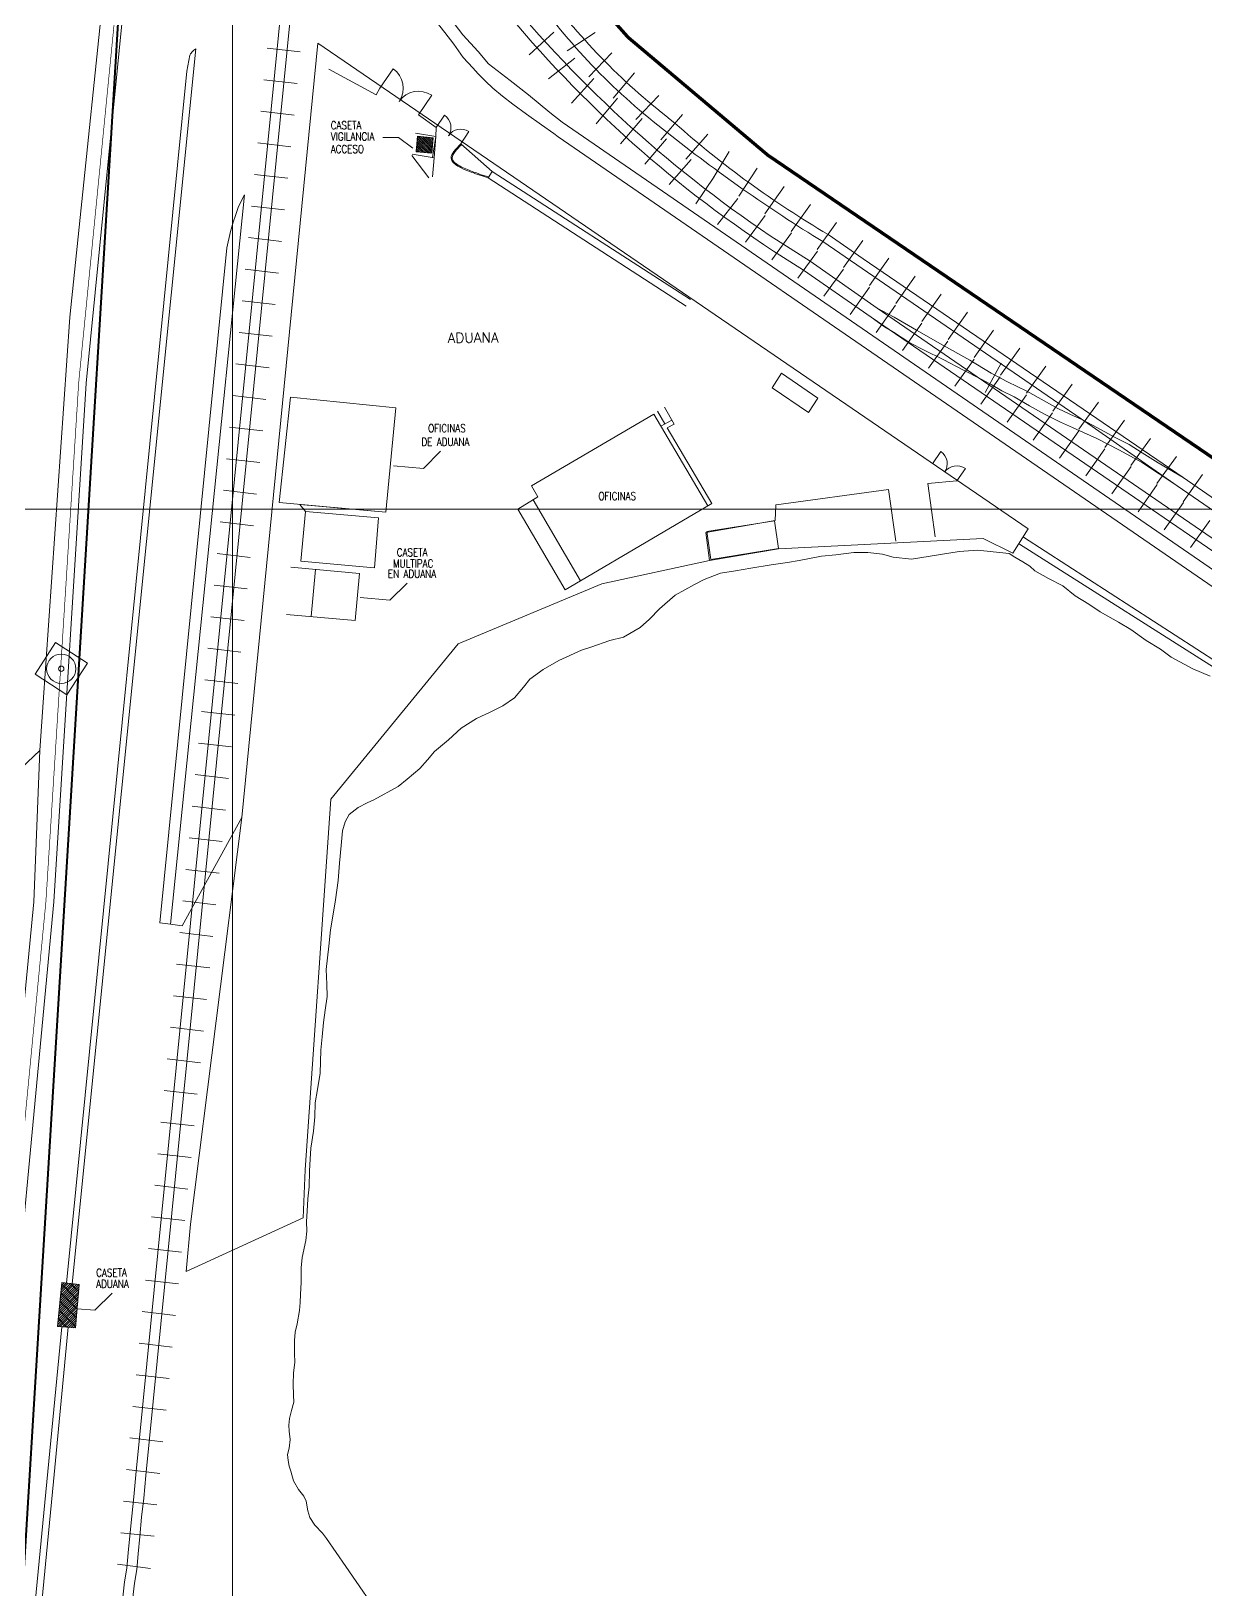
# Model space of a CAD drawing. Header units: millimetres. Extents: x 694000 to 697250, y 2830250 to 2835500.
# Drawn here: x 694719.8 to 694896, y 2831338 to 2831571.7 of the extents above; entities that cross this region are included whole.
import ezdxf

# ---------------------------------------------------------------- set-up
doc = ezdxf.new("R2010")
doc.units = ezdxf.units.MM
doc.header["$LTSCALE"] = 0.005
doc.layers.get('0').update_dxf_attribs({"lineweight": 9})
for name, color, linetype, lineweight in [('EJE DE COORDENADAS', 8, 'Continuous', 9), ('FERROCARRIL', 44, 'Continuous', 0), ('INFRAESTRUCTURA1', 7, 'Continuous', 0), ('Puntos de Control', 6, 'Continuous', 0)]:
    doc.layers.add(name, color=color, linetype=linetype, lineweight=lineweight)
doc.styles.add('ROMANS', font='romans')

# ---------------------------------------------------------------- blocks, each defined once
blk = doc.blocks.new('VIGA')
at = {"layer": 'FERROCARRIL'}
blk.add_lwpolyline([(-0.06, -3.53), (0.02, 1.47)], dxfattribs=at)

msp = doc.modelspace()

# ---------------------------------------------------------------- hatches: boundary and pattern name
at = {"layer": 'INFRAESTRUCTURA1', "linetype": 'Continuous'}
h = msp.add_hatch(dxfattribs=at)
h.set_pattern_fill('HONEY', color=1, angle=45, style=0)
h.set_pattern_definition([(45, (0, 0), (0.056035967345, 0.2091290756), [0.125, -0.25]), (165, (0, 0), (-0.209129075812, -0.0560359665536), [0.125, -0.25]), (105, (0, 0), (-0.153093108467, 0.1530931090464), [-0.25, 0.125])])
h.paths.add_polyline_path([(694777.74, 2831555.92), (694777.53, 2831553.6), (694779.88, 2831553.4), (694780.08, 2831555.67)])
h = msp.add_hatch(dxfattribs=at)
h.set_pattern_fill('GRATE', color=1, scale=8, angle=45, style=0)
h.set_pattern_definition([(45, (0, 0), (-0.176776695297, 0.176776695297), []), (135, (0, 0), (-0.7071067812, -0.7071067812), [])])
h.paths.add_polyline_path([(694727.03, 2831383.74), (694724.43, 2831384.03), (694723.78, 2831377.46), (694726.45, 2831377.23)])

# ---------------------------------------------------------------- linework, layer by layer
at = {"color": 7}
for p, q in [((694771.55, 2831562.13, 7.25), (694764.44, 2831565.97, 7.25)), ((694772.1, 2831563.14, 7.25), (694774.08, 2831566.05, 7.25)), ((694772.1, 2831563.14, 7.25), (694771.55, 2831562.13, 7.25)), ((694777.91, 2831559.16, 7.25), (694779.9, 2831562.07, 7.25)), ((694780.56, 2831557.23, 7.25), (694777.91, 2831559.16, 7.25)), ((694780.56, 2831557.23, 7.25), (694780.52, 2831555.87, 7.25)), ((694780.56, 2831557.23, 7.25), (694781.79, 2831559.07, 7.25)), ((694780.52, 2831555.87, 7.25), (694777.46, 2831556.38, 7.25)), ((694780.52, 2831555.87, 7.25), (694780.01, 2831552.73, 7.25)), ((694780.52, 2831555.87, 7.25), (694780.26, 2831552.69, 7.25)), ((694784.24, 2831554.78, 7.25), (694785.47, 2831556.62, 7.25)), ((694788.96, 2831550.65, 7.25), (694784.24, 2831554.78, 7.25)), ((694779.45, 2831549.7, 7.25), (694776.92, 2831553.06, 7.25)), ((694780.26, 2831552.69, 7.25), (694776.94, 2831553.23, 7.25)), ((694780.26, 2831552.69, 7.25), (694779.99, 2831549.86, 7.25)), ((694788.96, 2831550.65, 7.25), (694788.33, 2831549.69, 7.25)), ((694818.69, 2831531.43, 7.25), (694788.96, 2831550.65, 7.25)), ((694818.06, 2831530.47, 7.25), (694788.33, 2831549.69, 7.25)), ((694830.94, 2831518.22, 7.25), (694832.35, 2831520.42, 7.25)), ((694837.8, 2831516.67, 7.25), (694832.35, 2831520.42, 7.25)), ((694836.39, 2831514.48, 7.25), (694830.94, 2831518.22, 7.25)), ((694758.71, 2831516.82, 7.25), (694774.52, 2831515.21, 7.25)), ((694774.52, 2831515.21, 7.25), (694773, 2831499.54, 7.25)), ((694814.78, 2831515.28, 7.25), (694816.25, 2831512.77, 7.25)), ((694836.39, 2831514.48, 7.25), (694837.8, 2831516.67, 7.25)), ((694794.84, 2831503.49, 7.25), (694813.18, 2831514.27, 7.25)), ((694821.3, 2831500.49, 7.25), (694813.18, 2831514.27, 7.25)), ((694814.87, 2831512.81, 7.25), (694813.76, 2831514.72, 7.25)), ((694814.26, 2831512.47, 7.25), (694815.89, 2831513.37, 7.25)), ((694815.22, 2831512.2, 7.25), (694816.25, 2831512.77, 7.25)), ((694821.91, 2831500.85, 7.25), (694815.22, 2831512.2, 7.25)), ((694854.97, 2831506.82, 7.25), (694856.25, 2831508.66, 7.25)), ((694858.65, 2831504.26, 7.25), (694859.93, 2831506.11, 7.25)), ((694795.82, 2831501.86, 7.25), (694794.84, 2831503.49, 7.25)), ((694854.3, 2831503.84, 7.25), (694858.65, 2831504.26, 7.25)), ((694855.39, 2831495.88, 7.25), (694854.3, 2831503.84, 7.25)), ((694792.81, 2831499.99, 7.25), (694795.82, 2831501.86, 7.25)), ((694802.22, 2831489.25, 7.25), (694795.09, 2831501.41, 7.25)), ((694831.53, 2831500.66, 7.25), (694848.41, 2831502.97, 7.25)), ((694848.41, 2831502.97, 7.25), (694849.47, 2831495.2, 7.25)), ((694773, 2831499.54, 7.25), (694760.09, 2831500.71, 7.25)), ((694760.93, 2831499.68, 7.25), (694760.09, 2831500.71, 7.25)), ((694760.25, 2831492.21, 7.25), (694760.93, 2831499.68, 7.25)), ((694760.93, 2831499.68, 7.25), (694771.92, 2831498.69, 7.25)), ((694771.92, 2831498.69, 7.25), (694771.28, 2831491.22, 7.25)), ((694799.89, 2831487.93, 7.25), (694792.81, 2831499.99, 7.25)), ((694802.22, 2831489.25, 7.25), (694821.91, 2831500.85, 7.25)), ((694831.39, 2831498.29, 7.25), (694831.51, 2831500.64, 7.25)), ((694831.51, 2831500.64, 7.25), (694831.53, 2831500.66, 7.25)), ((694821.02, 2831496.51, 7.25), (694831.39, 2831498.29, 7.25)), ((694821.54, 2831492.29, 7.25), (694821.02, 2831496.51, 7.25)), ((694760.25, 2831492.21, 7.25), (694771.25, 2831491.22, 7.25)), ((694758.76, 2831491.3, 7.25), (694769.05, 2831490.36, 7.25)), ((694761.81, 2831483.89, 7.25), (694762.45, 2831490.96, 7.25)), ((694768.41, 2831483.29, 7.25), (694769.05, 2831490.36, 7.25)), ((694799.89, 2831487.93, 7.25), (694802.22, 2831489.25, 7.25)), ((694758.12, 2831484.22, 7.25), (694768.41, 2831483.29, 7.25))]:
    msp.add_line(p, q, dxfattribs=at)
at = {"elevation": 7.25}
for points in [[(694772.57, 2831555.72), (694774.89, 2831555.72), (694777.05, 2831554.14)], [(694896.66, 2831474.95), (694894.03, 2831476.07), (694890.8, 2831477.79), (694889.18, 2831479), (694887.05, 2831480.32), (694884.73, 2831481.98), (694882.87, 2831483.07), (694880.12, 2831484.59), (694878.45, 2831485.78), (694876.39, 2831487.02), (694874.55, 2831488.53), (694872.39, 2831489.61), (694870.35, 2831490.77), (694869.6, 2831491.47), (694868.56, 2831492.12), (694867.35, 2831492.79), (694866.51, 2831493.34), (694864.07, 2831493.63), (694861.81, 2831493.84), (694859.01, 2831493.67), (694851.82, 2831492.52), (694849.1, 2831492.81), (694847.47, 2831493.24), (694845.31, 2831493.51), (694843.2, 2831493.51), (694840.5, 2831493.15), (694838.35, 2831492.94), (694835, 2831492.33), (694833.23, 2831492.01), (694830.8, 2831491.68), (694827.75, 2831491.14), (694825.45, 2831490.78), (694823.18, 2831490.4), (694820.76, 2831489.45), (694819.32, 2831488.71), (694816.39, 2831487.12), (694814.04, 2831485.05), (694812.53, 2831483.52), (694811.17, 2831482.25), (694808.66, 2831480.8), (694806.58, 2831480.32), (694803.74, 2831479.29), (694802.34, 2831478.87), (694798.95, 2831477.32), (694796.61, 2831475.95), (694794.6, 2831474.51), (694793.65, 2831473.33), (694792.28, 2831471.74), (694790.53, 2831470.52), (694788.66, 2831469.57), (694786.59, 2831468.6), (694784.28, 2831467.19), (694782.39, 2831465.42), (694780.32, 2831463.68), (694779.23, 2831462.43), (694778.11, 2831461.12), (694776.21, 2831459.52), (694774.84, 2831458.43), (694771.22, 2831456.42), (694770.2, 2831455.96), (694768.84, 2831455.27), (694767.51, 2831454.22), (694766.88, 2831453.12), (694766.48, 2831451.78), (694766.3, 2831449.56), (694766.06, 2831446.93), (694765.85, 2831444.31), (694765.46, 2831441.41), (694765.03, 2831438.96), (694764.71, 2831436.92), (694764.44, 2831434.49), (694764.03, 2831430.96), (694764.13, 2831428.8), (694764.22, 2831426.95), (694763.9, 2831424.9), (694763.66, 2831423.05), (694763.47, 2831420.88), (694763.27, 2831418.89), (694763.17, 2831415.45), (694762.74, 2831413), (694762.38, 2831410.99), (694762.34, 2831408.87), (694762.15, 2831406.74), (694761.75, 2831404.18), (694761.63, 2831402.55), (694761.56, 2831400.79), (694761.52, 2831398.38), (694761.3, 2831396.61), (694761.2, 2831394.74), (694761.12, 2831393.18), (694761.14, 2831391.73), (694760.98, 2831390.32), (694760.47, 2831387.78), (694760.31, 2831386.26), (694760.32, 2831384.05), (694760.21, 2831382.29), (694760.13, 2831381.06), (694760.06, 2831379.83), (694759.69, 2831377.86), (694759.41, 2831376.61), (694759.28, 2831375.35), (694759.29, 2831373.43), (694759.33, 2831372.03), (694759.16, 2831370.48), (694759.11, 2831368.79), (694759.14, 2831367.12), (694759.2, 2831366.07), (694758.87, 2831364.83), (694758.54, 2831363.64), (694758.43, 2831362.66), (694758.5, 2831361.74), (694758.63, 2831360.51), (694758.48, 2831359.2), (694758.24, 2831358.27), (694758.34, 2831357.37), (694758.51, 2831356.49), (694758.73, 2831355.74), (694759.14, 2831354.31), (694759.91, 2831353.01), (694760.71, 2831351.98), (694761.07, 2831351.24), (694761.32, 2831349.78), (694761.59, 2831348.78), (694762.37, 2831347.67), (694763.48, 2831346.43), (694764.08, 2831345.65), (694766.98, 2831341.46), (694772.67, 2831333.27)]]:
    msp.add_lwpolyline(points, dxfattribs=at)
for points in [[(694781.22, 2831508.7), (694778.65, 2831506.12), (694774.16, 2831506.52)], [(694776.19, 2831488.92), (694773.62, 2831486.34), (694769.13, 2831486.74)], [(694731.94, 2831382.44), (694729.37, 2831379.87), (694726.71, 2831380.1)]]:
    msp.add_lwpolyline(points)
at = {"color": 1, "elevation": 7.25}
msp.add_lwpolyline([(694720.4, 2831475.24), (694723.48, 2831480), (694728.24, 2831476.91), (694725.15, 2831472.16)], close=True, dxfattribs=at)
msp.add_lwpolyline([(694720.4, 2831475.24), (694723.48, 2831480), (694728.24, 2831476.91), (694725.15, 2831472.16)], close=True, dxfattribs=at)
at = {"color": 1}
for radius in [2.19, 2.19, 0.403, 0.403]:
    msp.add_circle((694724.32, 2831476.08, 7.25), radius, dxfattribs=at)
at = {"color": 7}
for centre, radius, start, end in [((694772.1, 2831563.14, 7.25), 3.52, 325.6722, 55.6722), ((694777.91, 2831559.16, 7.25), 3.52, 55.6722, 145.6722), ((694780.56, 2831557.23, 7.25), 2.21, 326.3499, 56.3499), ((694784.24, 2831554.78, 7.25), 2.21, 56.3499, 146.3499), ((694854.97, 2831506.82, 7.25), 2.24, 325.2192, 55.2192), ((694858.65, 2831504.26, 7.25), 2.24, 55.2192, 145.2192)]:
    msp.add_arc(centre, radius, start, end, dxfattribs=at)
msp.add_spline([(694788.33, 2831549.69, 7.25), (694785.78, 2831550.55, 7.25), (694782.8, 2831552.63, 7.25), (694784.24, 2831554.78, 7.25)], degree=3, dxfattribs=at)
msp.add_open_spline([(694788.38, 2831549.83, 7.25), (694788.15, 2831549.9, 7.25), (694787.91, 2831549.98, 7.25), (694787.21, 2831550.2, 7.25), (694786.72, 2831550.37, 7.25), (694785.88, 2831550.67, 7.25), (694785.56, 2831550.79, 7.25), (694784.91, 2831551.05, 7.25), (694784.59, 2831551.2, 7.25), (694783.97, 2831551.51, 7.25), (694783.69, 2831551.69, 7.25), (694783.26, 2831552.03, 7.25), (694783.11, 2831552.2, 7.25), (694782.95, 2831552.54, 7.25), (694782.93, 2831552.7, 7.25), (694783.03, 2831553.07, 7.25), (694783.14, 2831553.29, 7.25), (694783.46, 2831553.73, 7.25), (694783.67, 2831553.97, 7.25), (694784.04, 2831554.36, 7.25), (694784.2, 2831554.52, 7.25), (694784.35, 2831554.67, 7.25)], degree=3, knots=[0, 0, 0, 0, 0.785779, 0.785779, 2.357337, 2.357337, 3.235688, 3.235688, 4.11404, 4.11404, 5.040778, 5.040778, 5.873003, 5.873003, 6.705227, 6.705227, 7.537451, 7.537451, 8.369675, 8.369675, 8.909769, 8.909769, 8.909769, 8.909769], dxfattribs=at)
at = {"layer": 'EJE DE COORDENADAS'}
for p, q in [((694750, 2835500), (694750, 2830250)), ((694000, 2831500), (697250, 2831500))]:
    msp.add_line(p, q, dxfattribs=at)
at = {"layer": 'FERROCARRIL', "elevation": 7.25}
for points in [[(694766.82, 2831671.43), (694766.13, 2831664.5), (694765.11, 2831653.86), (694735.53, 2831355.22)], [(694768.31, 2831671.28), (694767.62, 2831664.35), (694766.6, 2831653.71), (694737.03, 2831355.08)], [(694839.32, 2831541.21), (694844.57, 2831537.57), (694892.6, 2831504.75), (694904.68, 2831496.41), (694920.11, 2831485.76), (694955.41, 2831461.55)], [(695061.92, 2831386.12), (694903.84, 2831495.16), (694891.69, 2831503.52), (694877.31, 2831513.53), (694838.55, 2831540.13)], [(694836.63, 2831537.19), (694846.7, 2831530.17), (694959.61, 2831452.6), (695060.35, 2831383.78)], [(695059.47, 2831382.47), (694845.79, 2831528.81), (694835.67, 2831535.85)], [(694846.7, 2831530.17), (694849.22, 2831528.82), (694852.59, 2831526.87), (694856.19, 2831524.79), (694860.61, 2831522.37), (694863.78, 2831520.38), (694866.22, 2831519.1), (694869.13, 2831517.7), (694871.73, 2831516.27), (694873.81, 2831515.09), (694875.57, 2831514.23), (694877.47, 2831513.39), (694879.63, 2831512.23), (694882.49, 2831510.72), (694884.48, 2831509.69), (694886.42, 2831508.45), (694888.82, 2831506.95), (694892.6, 2831504.75)], [(694891.69, 2831503.52), (694888.99, 2831505.33), (694886.32, 2831507.06), (694882.95, 2831508.89), (694879.62, 2831510.63), (694877.65, 2831511.51), (694875.99, 2831512.26), (694874.2, 2831513.06), (694871.8, 2831514.25), (694869.56, 2831515.49), (694867.24, 2831516.84), (694865.4, 2831517.75), (694863.81, 2831518.68), (694862.31, 2831519.48), (694859.64, 2831520.86), (694856.59, 2831522.46), (694853.74, 2831523.87), (694851.59, 2831524.94), (694849.15, 2831526.54), (694847.81, 2831527.35), (694845.79, 2831528.81)], [(694730.73, 2831320.84), (694731.67, 2831324.84), (694732.09, 2831327.89), (694732.68, 2831330.88), (694733.24, 2831334.05), (694733.81, 2831339.16), (694734.15, 2831341.2), (694734.38, 2831343.52), (694734.63, 2831346.07), (694734.89, 2831348.98), (694735.21, 2831351.88), (694735.53, 2831355.22)], [(694732.2, 2831320.5), (694733.15, 2831324.56), (694733.57, 2831327.64), (694734.16, 2831330.6), (694734.73, 2831333.83), (694735.29, 2831338.95), (694735.64, 2831341), (694735.87, 2831343.37), (694736.13, 2831345.93), (694736.38, 2831348.83), (694736.71, 2831351.72), (694737.03, 2831355.08)]]:
    msp.add_lwpolyline(points, dxfattribs=at)
for points in [[(694771.69, 2831647.81, 0.162757), (694795.4, 2831576.85, 0.07464), (694815.2, 2831556.51, 0.031518), (694838.55, 2831540.13, 0.031518)], [(694773.43, 2831647.9, 0.152357), (694796.74, 2831577.72, 0.067208), (694816.36, 2831557.89, 0.048552), (694839.32, 2831541.21, 0.048552)]]:
    msp.add_lwpolyline(points, format="xyb", dxfattribs=at)
at = {"layer": 'FERROCARRIL'}
for centre, radius, start, end in [((694933.67, 2831694.74, 7.25), 185.04, 220.8377, 238.3698), ((694929.54, 2831689.06, 7.25), 179.68, 220.3632, 238.5015)]:
    msp.add_arc(centre, radius, start, end, dxfattribs=at)
at = {"layer": 'INFRAESTRUCTURA1', "ltscale": 2}
for p, q in [((694867.05, 2831493.43, 7.25), (694869.33, 2831497.07, 7.25)), ((694831.91, 2831494.06, 7.25), (694821.54, 2831492.29, 7.25)), ((694862.59, 2831495.61, 7.25), (694867.05, 2831493.43, 7.25))]:
    msp.add_line(p, q, dxfattribs=at)
at = {"layer": 'INFRAESTRUCTURA1', "ltscale": 10}
for p, q in [((694831.91, 2831494.06, 7.25), (694862.59, 2831495.61, 7.25)), ((694805.39, 2831488.83, 7.25), (694821.54, 2831492.29, 7.25)), ((694783.87, 2831479.79, 7.25), (694805.39, 2831488.83, 7.25)), ((694764.74, 2831456.52, 7.25), (694783.87, 2831479.79, 7.25)), ((694760.92, 2831400.96, 7.25), (694764.74, 2831456.52, 7.25)), ((694743.7, 2831392.81, 7.25), (694751.42, 2831453.78, 7.25))]:
    msp.add_line(p, q, dxfattribs=at)
at = {"layer": 'INFRAESTRUCTURA1', "elevation": 7.25}
for points in [[(694734.03, 2831701.57), (694744.54, 2831700.88), (694743.11, 2831689.12), (694742.08, 2831679.94), (694737.8, 2831640.48), (694734.89, 2831620.1), (694734.1, 2831620.12), (694731.23, 2831591.12), (694732.07, 2831591.03), (694725.62, 2831528.8), (694721.09, 2831463.81), (694720.21, 2831441.12), (694711.75, 2831353.69)], [(694714.93, 2831353.47), (694723.21, 2831441.14), (694728.04, 2831518.91), (694740.1, 2831640.32)], [(694725.09, 2831383.96), (694743.18, 2831565.69), (694743.6, 2831568.08), (694743.71, 2831568.27), (694744.01, 2831568.64), (694744.21, 2831568.84), (694744.51, 2831569.05), (694725.97, 2831383.86)], [(694721.09, 2831463.81), (694712.59, 2831455.8)], [(694751.42, 2831453.78), (694742.45, 2831437.55), (694740.7, 2831437.77)], [(694714.41, 2831274.54), (694722.15, 2831354.17), (694724.42, 2831377.4)], [(694725.38, 2831377.32), (694723.17, 2831354.2), (694715.66, 2831276.67)]]:
    msp.add_lwpolyline(points, dxfattribs=at)
at = {"layer": 'INFRAESTRUCTURA1', "color": 30, "linetype": 'Continuous', "const_width": 0.1, "elevation": 7.25}
msp.add_lwpolyline([(694714.93, 2831353.47), (694705.48, 2831259.66), (694704.34, 2831259.61), (694713.61, 2831353.73), (694722.02, 2831441.18), (694726.94, 2831519.02), (694738.92, 2831640.3), (694740.1, 2831640.32)], dxfattribs=at)
at = {"layer": 'INFRAESTRUCTURA1', "const_width": 0.5, "elevation": 0.26}
msp.add_lwpolyline([(694860.46, 2831612.87), (694862.34, 2831604.45), (694885.88, 2831582.53), (695005.71, 2831490.54), (695028.35, 2831480.7), (694962.13, 2831472.15), (694912.63, 2831497.09), (694830.3, 2831553.09), (694809.35, 2831570.75), (694802.36, 2831578.62), (694798.05, 2831584.64)], dxfattribs=at)
at = {"layer": 'INFRAESTRUCTURA1', "ltscale": 10, "elevation": 7.25, "flags": 128}
for points in [[(695068.76, 2831372.74), (695058.36, 2831379.98), (694799.45, 2831558.02), (694797.58, 2831559.49), (694794.42, 2831562.13), (694791.65, 2831564.27), (694788.42, 2831566.77), (694786.84, 2831568.65), (694784.56, 2831571.13), (694782.58, 2831573.71), (694781.24, 2831575.41), (694779.45, 2831578.17), (694778.27, 2831580.08), (694776.82, 2831582.49), (694775.8, 2831584.6), (694774.73, 2831586.98), (694773.35, 2831589.95), (694772.27, 2831592.59), (694771.49, 2831594.64), (694770.8, 2831596.9), (694770.29, 2831598.46), (694769.7, 2831600.49), (694768.61, 2831604.2), (694768.61, 2831604.2)], [(694751.42, 2831453.78), (694762.8, 2831569.87), (694869.33, 2831497.07)], [(694760.92, 2831400.96), (694760.59, 2831393.75), (694743.06, 2831385.67), (694743.7, 2831392.81)]]:
    msp.add_lwpolyline(points, dxfattribs=at)
at = {"layer": 'INFRAESTRUCTURA1', "elevation": 7.25}
msp.add_lwpolyline([(695068.76, 2831372.74), (695068.44, 2831372.58, -0.107731), (695066.22, 2831372.03), (694798.86, 2831555.82), (694798.19, 2831556.33), (694796.34, 2831557.66), (694794.09, 2831559.25), (694792.04, 2831560.76), (694790.49, 2831561.94), (694789.07, 2831563.15), (694787.93, 2831564.21), (694786.84, 2831565.3), (694786.07, 2831566.2), (694784.61, 2831567.75), (694783.18, 2831569.74), (694781.87, 2831571.48), (694780.37, 2831573.38)], format="xyb", dxfattribs=at)
for points in [[(694780.08, 2831555.67), (694779.88, 2831553.4), (694777.53, 2831553.6), (694777.74, 2831555.92)], [(694740.7, 2831437.77), (694739.11, 2831437.96), (694749.18, 2831539.18), (694749.7, 2831541.66), (694750.13, 2831543.07), (694750.45, 2831544.07), (694750.92, 2831545.42), (694751.8, 2831547.17), (694740.7, 2831437.77)], [(694831.88, 2831494.13), (694831.28, 2831498.27), (694821.16, 2831496.66), (694821.75, 2831492.44)], [(694726.45, 2831377.23), (694723.78, 2831377.46), (694724.43, 2831384.03), (694727.03, 2831383.74)]]:
    msp.add_lwpolyline(points, close=True, dxfattribs=at)
at = {"layer": 'INFRAESTRUCTURA1', "color": 1, "linetype": 'Continuous', "elevation": 7.25}
msp.add_lwpolyline([(694758.71, 2831516.82), (694757.01, 2831500.99), (694773, 2831499.54), (694774.52, 2831515.2), (694758.71, 2831516.82)], dxfattribs=at)
at = {"layer": 'INFRAESTRUCTURA1', "color": 35, "elevation": 7.25}
for points in [[(694868.06, 2831494.77), (694900.68, 2831474.08), (694981.08, 2831418.29), (695062.31, 2831363.12), (695075.34, 2831353.88), (695086.55, 2831346.91), (695119.6, 2831321.79), (695128.9, 2831314.2)], [(695129.66, 2831315.3), (695120.19, 2831322.68), (695086.91, 2831347.43), (695077.31, 2831353.88), (695062.86, 2831364.01), (694981.77, 2831419.15), (694901.13, 2831474.84), (694868.64, 2831495.81)]]:
    msp.add_lwpolyline(points, dxfattribs=at)
at = {"layer": 'Puntos de Control', "color": 6, "lineweight": 40}
msp.add_lwpolyline([(694714.84, 2831277.91), (694734.59, 2831601.67)], dxfattribs=at)

# ---------------------------------------------------------------- block references
at = {"layer": 'FERROCARRIL'}
for p, rotation in [((694795.59, 2831569.15, 7.25), 133.0586258826208), ((694801.45, 2831569.56, 7.25), 123.9355420898042), ((694756.66, 2831568.98, 7.25), 84.35540890325231), ((694798.57, 2831565.44, 7.25), 129.3860224748258), ((694804.47, 2831565.9, 7.25), 137.1521089940067), ((694756.19, 2831564.25, 7.25), 84.35540890325231), ((694801.82, 2831561.98, 7.25), 138.7639932484256), ((694808.04, 2831562.75, 7.25), 140.8883459109789), ((694805.47, 2831558.92, 7.25), 141.266761925006), ((694811.5, 2831559.5, 7.25), 137.2284364977983), ((694755.73, 2831559.51, 7.25), 84.35540890325231), ((694809.15, 2831555.91, 7.25), 139.9816616910099), ((694815.2, 2831556.51, 7.25), 140.8294540051104), ((694755.26, 2831554.77, 7.25), 84.35540890325231), ((694812.8, 2831552.86, 7.25), 140.5176282027552), ((694818.96, 2831553.6, 7.25), 139.1848592475984), ((694816.45, 2831549.8, 7.25), 139.3536241710546), ((694822.68, 2831550.64, 7.25), 150.0025669114983), ((694754.79, 2831550.04, 7.25), 84.35540890325231), ((694826.76, 2831548.19, 7.25), 147.875107479557), ((694820.3, 2831547.01, 7.25), 146.5775230891546), ((694830.7, 2831545.52, 7.25), 145.5361384500285), ((694754.32, 2831545.3, 7.25), 84.35540890325231), ((694823.63, 2831543.84, 7.25), 142.760221654714), ((694834.63, 2831542.83, 7.25), 145.5361384500285), ((694827.81, 2831541.21, 7.25), 144.3396835378825), ((694838.55, 2831540.13, 7.25), 145.5361384500285), ((694753.85, 2831540.56, 7.25), 84.35540890325231), ((694831.76, 2831538.57, 7.25), 145.1866369970275), ((694835.67, 2831535.85, 7.25), 145.1866369970275), ((694842.48, 2831537.44, 7.25), 145.5361384500285), ((694753.39, 2831535.83, 7.25), 84.35540890325231), ((694839.57, 2831533.14, 7.25), 145.1866369970275), ((694846.4, 2831534.75, 7.25), 145.5361384500285), ((694850.33, 2831532.05, 7.25), 145.5361384500285), ((694843.48, 2831530.42, 7.25), 145.1866369970275), ((694854.25, 2831529.36, 7.25), 145.5361384500285), ((694752.92, 2831531.09, 7.25), 84.35540890325231), ((694847.4, 2831527.71, 7.25), 145.5949083529935), ((694858.18, 2831526.67, 7.25), 145.5361384500285), ((694851.33, 2831525.02, 7.25), 145.5949083529935), ((694862.1, 2831523.97, 7.25), 145.5361384500285), ((694752.45, 2831526.35, 7.25), 84.35540890325231), ((694855.25, 2831522.33, 7.25), 145.5949083529935), ((694859.18, 2831519.64, 7.25), 145.5949083529935), ((694863.58, 2831518.8, 7.25), 151.9537506686246), ((694866.02, 2831521.28, 7.25), 145.5361384500285), ((694751.98, 2831521.62, 7.25), 84.35540890325231), ((694863.11, 2831516.95, 7.25), 145.5949083529935), ((694869.95, 2831518.59, 7.25), 145.5361384500285), ((694873.87, 2831515.89, 7.25), 145.5361384500285), ((694751.51, 2831516.88, 7.25), 84.35540890325231), ((694867.03, 2831514.26, 7.25), 145.5949083529935), ((694877.8, 2831513.19, 7.25), 145.1523077529532), ((694870.96, 2831511.57, 7.25), 145.5949083529935), ((694881.7, 2831510.47, 7.25), 145.1523077529532), ((694751.04, 2831512.14, 7.25), 84.35540890325231), ((694874.89, 2831508.88, 7.25), 145.5949083529935), ((694885.61, 2831507.75, 7.25), 145.1523077529532), ((694878.82, 2831506.2, 7.25), 145.5949083529935), ((694889.51, 2831505.04, 7.25), 145.1523077529532), ((694750.58, 2831507.4, 7.25), 84.35540890325231), ((694882.74, 2831503.51, 7.25), 145.5949083529935), ((694886.67, 2831500.82, 7.25), 145.5949083529935), ((694893.43, 2831502.32, 7.25), 145.4568318718162), ((694750.11, 2831502.67, 7.25), 84.35540890325231), ((694890.6, 2831498.13, 7.25), 145.5949083529935), ((694749.64, 2831497.93, 7.25), 84.35540890325231), ((694894.53, 2831495.44, 7.25), 145.5949083529935), ((694749.17, 2831493.19, 7.25), 84.35540890325231), ((694748.7, 2831488.46, 7.25), 84.35540890325231), ((694748.24, 2831483.72, 7.25), 84.35540890325231), ((694747.77, 2831478.98, 7.25), 84.35540890325231), ((694747.3, 2831474.25, 7.25), 84.35540890325231), ((694746.83, 2831469.51, 7.25), 84.35540890325231), ((694746.36, 2831464.77, 7.25), 84.35540890325231), ((694745.89, 2831460.04, 7.25), 84.35540890325231), ((694745.43, 2831455.3, 7.25), 84.35540890325231), ((694744.96, 2831450.56, 7.25), 84.35540890325231), ((694744.49, 2831445.83, 7.25), 84.35540890325231), ((694744.02, 2831441.09, 7.25), 84.35540890325231), ((694743.55, 2831436.35, 7.25), 84.35540890325231), ((694743.09, 2831431.61, 7.25), 84.35540890325231), ((694742.62, 2831426.88, 7.25), 84.35540890325231), ((694742.15, 2831422.14, 7.25), 84.35540890325231), ((694741.68, 2831417.4, 7.25), 84.35540890325231), ((694741.21, 2831412.67, 7.25), 84.35540890325231), ((694740.74, 2831407.93, 7.25), 84.35540890325231), ((694740.28, 2831403.19, 7.25), 84.35540890325231), ((694739.81, 2831398.46, 7.25), 84.35540890325231), ((694739.34, 2831393.72, 7.25), 84.35540890325231), ((694738.87, 2831388.98, 7.25), 84.35540890325231), ((694738.4, 2831384.25, 7.25), 84.35540890325231), ((694737.94, 2831379.51, 7.25), 84.35540890325231), ((694737.47, 2831374.77, 7.25), 84.35540890325231), ((694737, 2831370.04, 7.25), 84.35540890325231), ((694736.53, 2831365.3, 7.25), 84.35540890325231), ((694736.06, 2831360.56, 7.25), 84.35540890325231), ((694735.59, 2831355.82, 7.25), 84.35540890325231), ((694735.14, 2831351.09, 7.25), 84.51699899958231), ((694734.73, 2831346.34, 7.25), 85.35688067171318), ((694734.19, 2831341.62, 7.25), 83.27919611698788)]:
    msp.add_blockref('VIGA', p, dxfattribs=dict(at, rotation=rotation))

# ---------------------------------------------------------------- texts
at = {"style": 'ROMANS', "width": 0.8}
for s, p in [('CASETA', (694764.74, 2831556.97, 2.17)), ('VIGILANCIA', (694764.74, 2831555.29, 2.17)), ('ACCESO', (694764.74, 2831553.41, 2.17)), ('OFICINAS', (694779.35, 2831511.54, 2.17)), ('DE ADUANA', (694778.34, 2831509.49, 2.17)), ('OFICINAS', (694804.9, 2831501.37, 2.17)), ('CASETA', (694774.65, 2831492.93, 2.17)), ('MULTIPAC', (694774.08, 2831491.25, 2.17)), ('EN ADUANA', (694773.31, 2831489.71, 2.17)), ('ADUANA', (694729.56, 2831383.23, 2.17)), ('CASETA', (694729.56, 2831384.91, 2.17))]:
    msp.add_text(s, height=1.2, rotation=0.0768, dxfattribs=at).set_placement(p)
at = {"layer": 'INFRAESTRUCTURA1', "style": 'ROMANS'}
msp.add_text('ADUANA', height=1.5, rotation=0.3985, dxfattribs=at).set_placement((694782.27, 2831524.95, 7.25))

doc.saveas('drawing.dxf')
